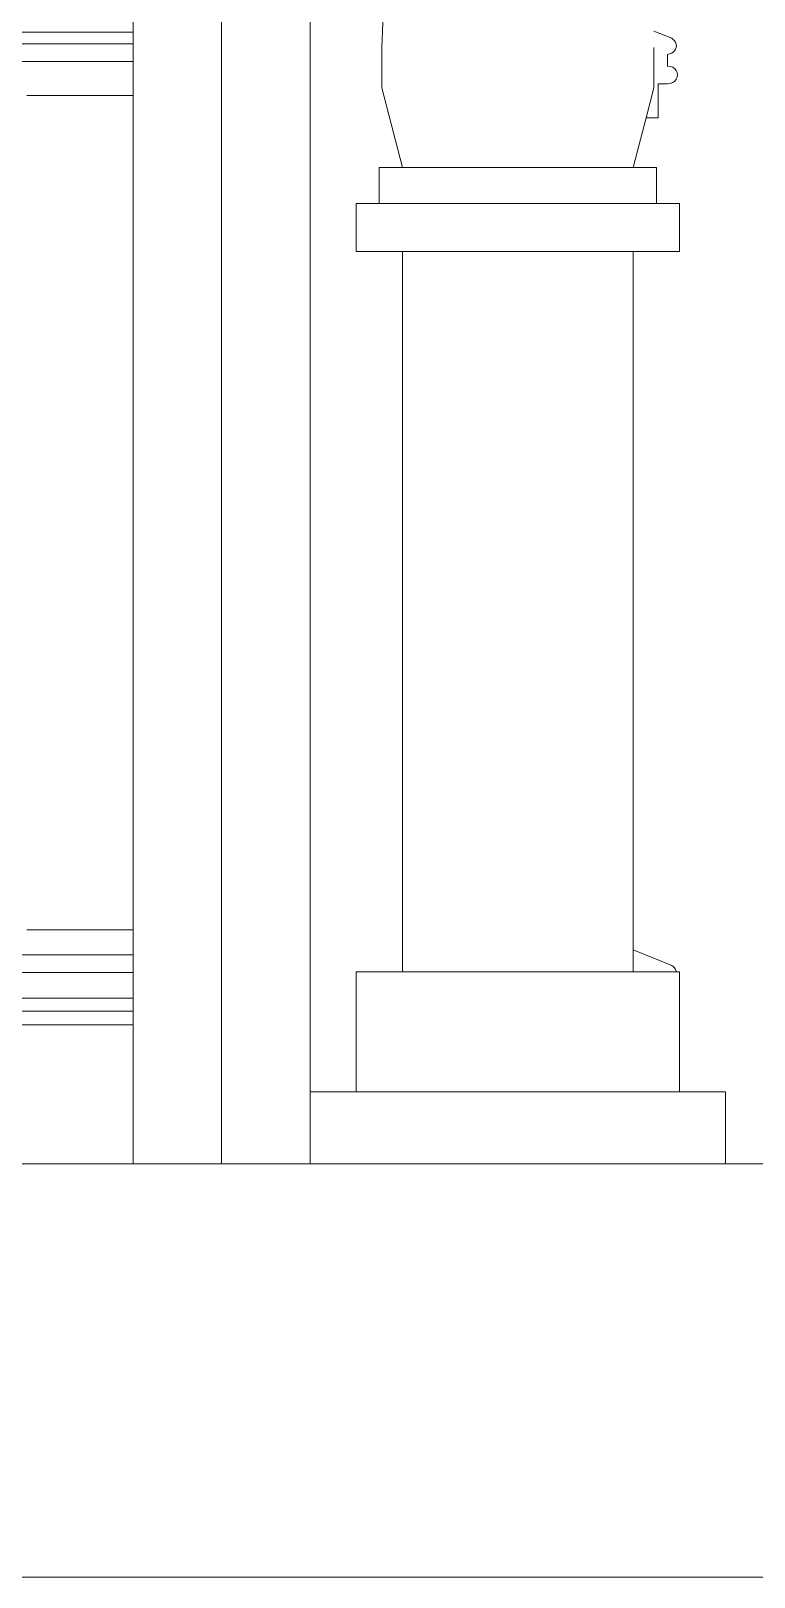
# Model space of a CAD drawing. Header units: inches. Extents: x 16.2 to 49.2, y 7.1 to 20.7.
# Drawn here: x 34.058 to 34.776, y 15.09 to 16.625 of the extents above; entities that cross this region are included whole.
import ezdxf

# ---------------------------------------------------------------- set-up
doc = ezdxf.new("R2010")
doc.units = ezdxf.units.IN
doc.header["$MEASUREMENT"] = 0
doc.layers.add('0inne_gulv', color=252, linetype='Continuous', lineweight=13)

# ---------------------------------------------------------------- blocks, each defined once
blk = doc.blocks.new('DEREK SMALL HOUSE fr')
for p, q in [((0.6187, -0.208), (0.6187, -2.6275)), ((0.6899, -1.5913), (0.7103, -1.0554)), ((0.531, -1.536), (0.531, -2.6989)), ((0.4434, -1.5599), (0.4434, -1.5759)), ((0.3043, -1.5759), (0.4434, -1.5759)), ((0.4434, -1.5759), (0.4434, -1.5875)), ((0.9774, -1.5821), (0.9596, -1.5749)), ((-2.1062, -1.5875), (0.4434, -1.5875)), ((0.4434, -1.605), (0.4434, -1.5875)), ((0.6899, -1.6313), (0.6899, -1.5913)), ((0.9596, -1.5913), (0.9596, -1.6313)), ((0.979, -1.5832), (0.9774, -1.5821)), ((0.9789, -1.5959), (0.9802, -1.5946)), ((0.9803, -1.5845), (0.979, -1.5832)), ((0.9802, -1.5946), (0.9813, -1.593)), ((0.9813, -1.5861), (0.9803, -1.5845)), ((0.9819, -1.5878), (0.9813, -1.5861)), ((0.9813, -1.593), (0.9819, -1.5913)), ((0.9821, -1.5895), (0.9819, -1.5878)), ((0.9819, -1.5913), (0.9821, -1.5895)), ((0.3043, -1.605), (0.4434, -1.605)), ((0.4434, -1.605), (0.4434, -1.6389)), ((0.9734, -1.5981), (0.9754, -1.5977)), ((0.9734, -1.6098), (0.9734, -1.5981)), ((0.9734, -1.6098), (0.976, -1.61)), ((0.9754, -1.5977), (0.9772, -1.5969)), ((0.976, -1.61), (0.9784, -1.6109)), ((0.9772, -1.5969), (0.9789, -1.5959)), ((0.9784, -1.626), (0.976, -1.6269)), ((0.9784, -1.6109), (0.9804, -1.6123)), ((0.9804, -1.6246), (0.9784, -1.626)), ((0.9804, -1.6123), (0.982, -1.6141)), ((0.982, -1.6228), (0.9804, -1.6246)), ((0.982, -1.6141), (0.983, -1.6162)), ((0.983, -1.6207), (0.982, -1.6228)), ((0.983, -1.6162), (0.9833, -1.6185)), ((0.9833, -1.6185), (0.983, -1.6207)), ((0.3379, -1.6389), (0.4434, -1.6389)), ((0.3379, -1.6389), (0.4434, -1.6389)), ((0.4434, -1.6389), (0.4434, -2.4667)), ((0.7103, -1.7104), (0.6899, -1.6313)), ((0.9596, -1.6313), (0.952, -1.6611)), ((0.9641, -1.6272), (0.9734, -1.6272)), ((0.9641, -1.6611), (0.9641, -1.6272)), ((0.976, -1.6269), (0.9734, -1.6272)), ((0.952, -1.6611), (0.9393, -1.7104)), ((0.952, -1.6611), (0.9641, -1.6611)), ((0.7103, -1.7104), (0.6874, -1.7104)), ((0.6874, -1.7462), (0.6874, -1.7104)), ((0.7103, -1.7104), (0.9393, -1.7104)), ((0.9622, -1.7104), (0.9393, -1.7104)), ((0.9622, -1.7104), (0.9622, -1.7462)), ((0.6874, -1.7462), (0.6645, -1.7462)), ((0.6645, -1.7462), (0.6645, -1.7938)), ((0.6874, -1.7462), (0.9622, -1.7462)), ((0.9851, -1.7462), (0.9622, -1.7462)), ((0.9851, -1.7462), (0.9851, -1.7938)), ((0.6645, -1.7938), (0.7103, -1.7938)), ((0.7103, -2.5084), (0.7103, -1.7938)), ((0.7103, -1.7938), (0.9393, -1.7938)), ((0.9393, -2.4866), (0.9393, -1.7938)), ((0.9393, -1.7938), (0.9851, -1.7938)), ((0.3456, -1.8434), (0.3456, -1.8434)), ((0.3456, -2.2622), (0.3456, -2.2622)), ((0.4434, -2.4667), (0.3379, -2.4667)), ((0.4434, -2.4667), (0.4434, -2.4917)), ((0.4434, -2.4917), (-2.1062, -2.4917)), ((0.4434, -2.4917), (0.4434, -2.509)), ((0.9774, -2.5021), (0.9393, -2.4866)), ((0.9393, -2.5084), (0.9393, -2.4866)), ((0.4434, -2.509), (-2.1062, -2.509)), ((0.4434, -2.509), (0.4434, -2.5344)), ((0.6645, -2.6275), (0.6645, -2.5084)), ((0.7103, -2.5084), (0.6645, -2.5084)), ((0.9393, -2.5084), (0.7103, -2.5084)), ((0.9393, -2.5084), (0.982, -2.5084)), ((0.979, -2.5032), (0.9774, -2.5021)), ((0.9803, -2.5045), (0.979, -2.5032)), ((0.9813, -2.5061), (0.9803, -2.5045)), ((0.9819, -2.5078), (0.9813, -2.5061)), ((0.982, -2.5084), (0.9819, -2.5078)), ((0.9851, -2.5084), (0.982, -2.5084)), ((0.9851, -2.6275), (0.9851, -2.5084)), ((0.4434, -2.5344), (-2.1062, -2.5344)), ((0.4434, -2.5344), (0.4434, -2.5473)), ((0.4434, -2.5473), (-2.1062, -2.5473)), ((0.4434, -2.5611), (-2.1062, -2.5611)), ((0.4434, -2.5473), (0.4434, -2.5611)), ((0.4434, -2.5611), (0.4434, -2.6989)), ((0.6645, -2.6275), (0.6187, -2.6275)), ((0.6187, -2.6989), (0.6187, -2.6275)), ((0.6645, -2.6275), (0.9851, -2.6275)), ((1.0309, -2.6275), (0.9851, -2.6275)), ((1.0309, -2.6989), (1.0309, -2.6275)), ((-6.2165, -2.6989), (1.0874, -2.6989)), ((0.4434, -2.6989), (-2.1062, -2.6989)), ((0.531, -2.6989), (0.4434, -2.6989)), ((0.6187, -2.6989), (0.531, -2.6989)), ((1.0309, -2.6989), (0.6187, -2.6989)), ((1.0874, -2.6989), (1.0309, -2.6989)), ((1.0874, -3.1089), (-6.2165, -3.1089))]:
    blk.add_line(p, q)

msp = doc.modelspace()

# ---------------------------------------------------------------- block references
at = {"layer": '0inne_gulv'}
msp.add_blockref('DEREK SMALL HOUSE fr', (33.7165, 18.1994), dxfattribs=at)

doc.saveas('drawing.dxf')
